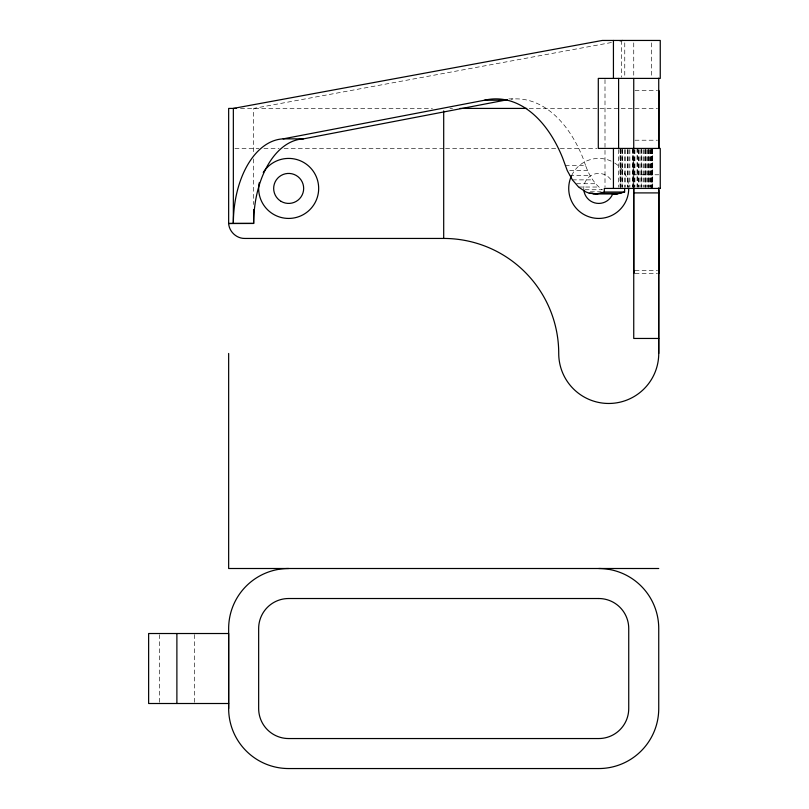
<?xml version="1.0" encoding="UTF-8"?>
<svg xmlns="http://www.w3.org/2000/svg" width="809" height="809" viewBox="0 0 809 809"><rect width="100%" height="100%" fill="white"/><g stroke="black" fill="none" stroke-linecap="round" stroke-linejoin="round"><path stroke-width="0.61" stroke-dasharray="4.04 3.03" d="M159.424 702.263L159.424 634.772M194.362 702.263L194.362 633.518M611.412 42.513L253.662 108.416L253.662 153.912M635.025 90.466L657.484 90.456M508.891 98.9L514.868 98.9M240.516 108.416L432.37 108.416M449.986 108.416L452.504 108.416M529.278 108.416L632.476 108.416M634.984 108.416L657.495 108.416M634.984 140.22L657.444 140.22M234.954 148.421L258.92 148.421M263.967 148.421L279.095 148.421M284.141 148.421L444.293 148.421M445.557 148.421L559.059 148.421M560.313 148.421L596.89 148.421M565.228 165.39L585.534 165.39C588.881 174.744 594.059 183.896 602.321 189.741L583.208 189.741M569.678 170.638L587.597 170.638M633.791 174.795L658.738 174.784M569.698 175.482L590.004 175.482M572.398 179.871L592.704 179.871M576.574 183.734L595.687 183.734M578.597 187.031L598.903 187.031M590.368 191.804L601.117 191.804M635.045 270.368L657.495 270.368M635.035 273.412L657.495 273.402M585.534 165.39L583.036 158.2A132.282 80.04 -90 0 0 511.106 99.153M633.74 159.1L633.75 187.971M652.711 148.421L652.721 187.182M652.63 149.675L652.59 187.182M652.378 149.675L652.408 187.182M652.084 149.675L652.084 187.182M651.741 149.675L651.821 187.182M651.649 149.675L651.649 187.182M651.427 42.897L651.427 77.179M651.285 149.675L651.285 187.182M651.073 149.675L651.073 187.182M650.911 149.675L650.911 187.182M650.396 149.675L650.396 187.182M649.758 149.675L649.758 187.182M648.909 149.675L648.909 187.182M648.656 149.675L648.656 187.182M648.434 149.675L648.434 187.182M647.574 149.675L647.574 187.182M646.816 149.675L646.816 187.182M645.643 149.675L645.643 187.182M645.39 149.675L645.39 187.182M645.147 149.675L645.147 187.182M644.085 149.675L644.085 187.182M643.125 149.675L643.125 187.182M641.709 149.675L641.709 187.182M641.254 148.421L641.254 187.182M640.071 149.675L640.071 187.182M638.908 149.675L638.908 187.182M638.422 149.675L638.422 187.182M637.391 148.421L637.391 187.182M637.037 148.421L637.037 187.182M634.913 149.675L634.913 187.182M634.418 149.675L634.418 187.182M633.74 42.897L633.74 77.179M633.74 148.421L633.791 187.364M633.214 149.675L633.214 187.182M632.881 149.675L632.881 187.182M632.527 148.421L632.527 187.182M629.867 149.675L629.867 187.182M628.876 149.675L628.876 187.182M627.703 149.675L627.703 187.182M627.329 149.675L627.329 187.182M625.276 149.675L625.276 187.182M624.76 42.897L624.76 77.179M624.406 149.675L624.406 187.182M622.485 149.675L622.485 187.182M622.06 148.421L622.06 187.182M621.939 149.675L621.939 187.182M621.423 40.45L621.423 77.179M620.705 148.421L620.756 187.182M620.564 149.675L620.564 187.182M620.442 149.675L620.442 187.182M620.038 148.421L620.038 187.182M618.602 149.675L618.602 187.182M605.001 79.656L605.001 187.182M253.662 158.968L253.662 204.475M571.7 175.401A30.004 30.004 0 0 1 613.738 162.437M614.688 163.013A30.004 30.004 0 0 1 628.714 187.314M583.855 190.388A15.007 15.007 0 0 1 611.725 180.923"/><path stroke-width="1.21" d="M176.888 703.506L176.888 633.518M228.654 703.506L228.654 633.518L148.634 633.518L148.634 703.506L228.654 703.506L228.654 708.502A60.008 60.008 0 0 0 288.661 768.55L598.731 768.55A60.008 60.008 0 0 0 658.738 708.542L658.738 628.522A60.008 60.008 0 0 0 598.731 568.505M633.791 270.368L633.791 273.412L633.75 187.971M658.738 270.368L658.738 273.402L658.698 190.348M658.688 147.693L658.728 90.456L658.738 148.189M236.157 108.416L228.654 108.416L228.654 223.496L233.346 223.436A84.753 51.28 90 0 1 283.15 138.865L484.551 100.225A132.282 80.04 -90 0 1 562.73 158.2L567.291 170.638L572.398 179.871L578.597 187.031L585.595 191.804L589.286 193.209L596.83 193.988L604.303 192.026L624.609 192.026L624.609 188.426M593.048 193.938L617.146 193.988L624.609 192.026M283.15 138.865L303.456 138.865L504.856 100.225A132.282 80.04 -90 0 1 507.344 99.699M620.109 40.905L622.586 40.45M484.551 100.225L504.856 100.225M460.058 108.416L526.76 108.416M660.366 188.426L604.303 188.426L604.303 192.026M633.74 192.906L658.728 192.906M589.286 193.209L592.866 193.209M600.602 193.351L620.908 193.351M658.728 188.426L658.738 353.462A50.006 50.006 0 0 1 608.732 403.469A50.006 50.006 0 0 1 558.726 353.462A115.02 115.02 0 0 0 443.696 238.443L244.783 238.443C236.582 238.594 229.129 231.677 228.654 223.496L253.662 223.436A84.753 51.28 90 0 1 303.456 138.865M658.738 338.455L633.74 338.455L633.74 188.042M658.738 568.505L228.654 568.505L228.654 353.462M613.353 193.938L617.146 193.988M658.698 187.961L658.738 353.462M660.255 188.426L660.255 148.421L598.296 148.421L598.296 78.402L660.255 78.402L660.255 40.45L602.28 40.45L233.346 108.416L233.346 223.436L253.662 223.436L253.662 209.531M658.738 78.21L658.678 148.421M633.74 78.402L633.74 148.421M618.602 78.402L618.602 148.421M613.434 40.45L613.434 78.402M613.434 148.421L613.434 188.426M443.696 110.934L443.696 238.443M228.654 708.542L228.654 628.522A60.008 60.008 0 0 1 288.661 568.505M628.735 188.426A30.004 30.004 0 0 1 592.603 217.803A30.004 30.004 0 0 1 571.225 176.423M263.249 172.469A30.004 30.004 0 0 1 313.245 171.215A30.004 30.004 0 0 1 294.972 217.763A30.004 30.004 0 0 1 259.183 182.844M612.595 194.17A15.007 15.007 0 0 1 583.855 190.388M598.731 598.518L288.661 598.518A30.004 30.004 0 0 0 258.658 628.522L258.658 708.542A30.004 30.004 0 0 0 288.661 738.546L598.731 738.546A30.004 30.004 0 0 0 628.735 708.542L628.735 628.522A30.004 30.004 0 0 0 598.731 598.518M281.168 201.421A15.007 15.007 0 0 0 303.668 188.426A15.007 15.007 0 0 0 281.168 175.432A15.007 15.007 0 0 0 281.168 201.421"/></g></svg>
